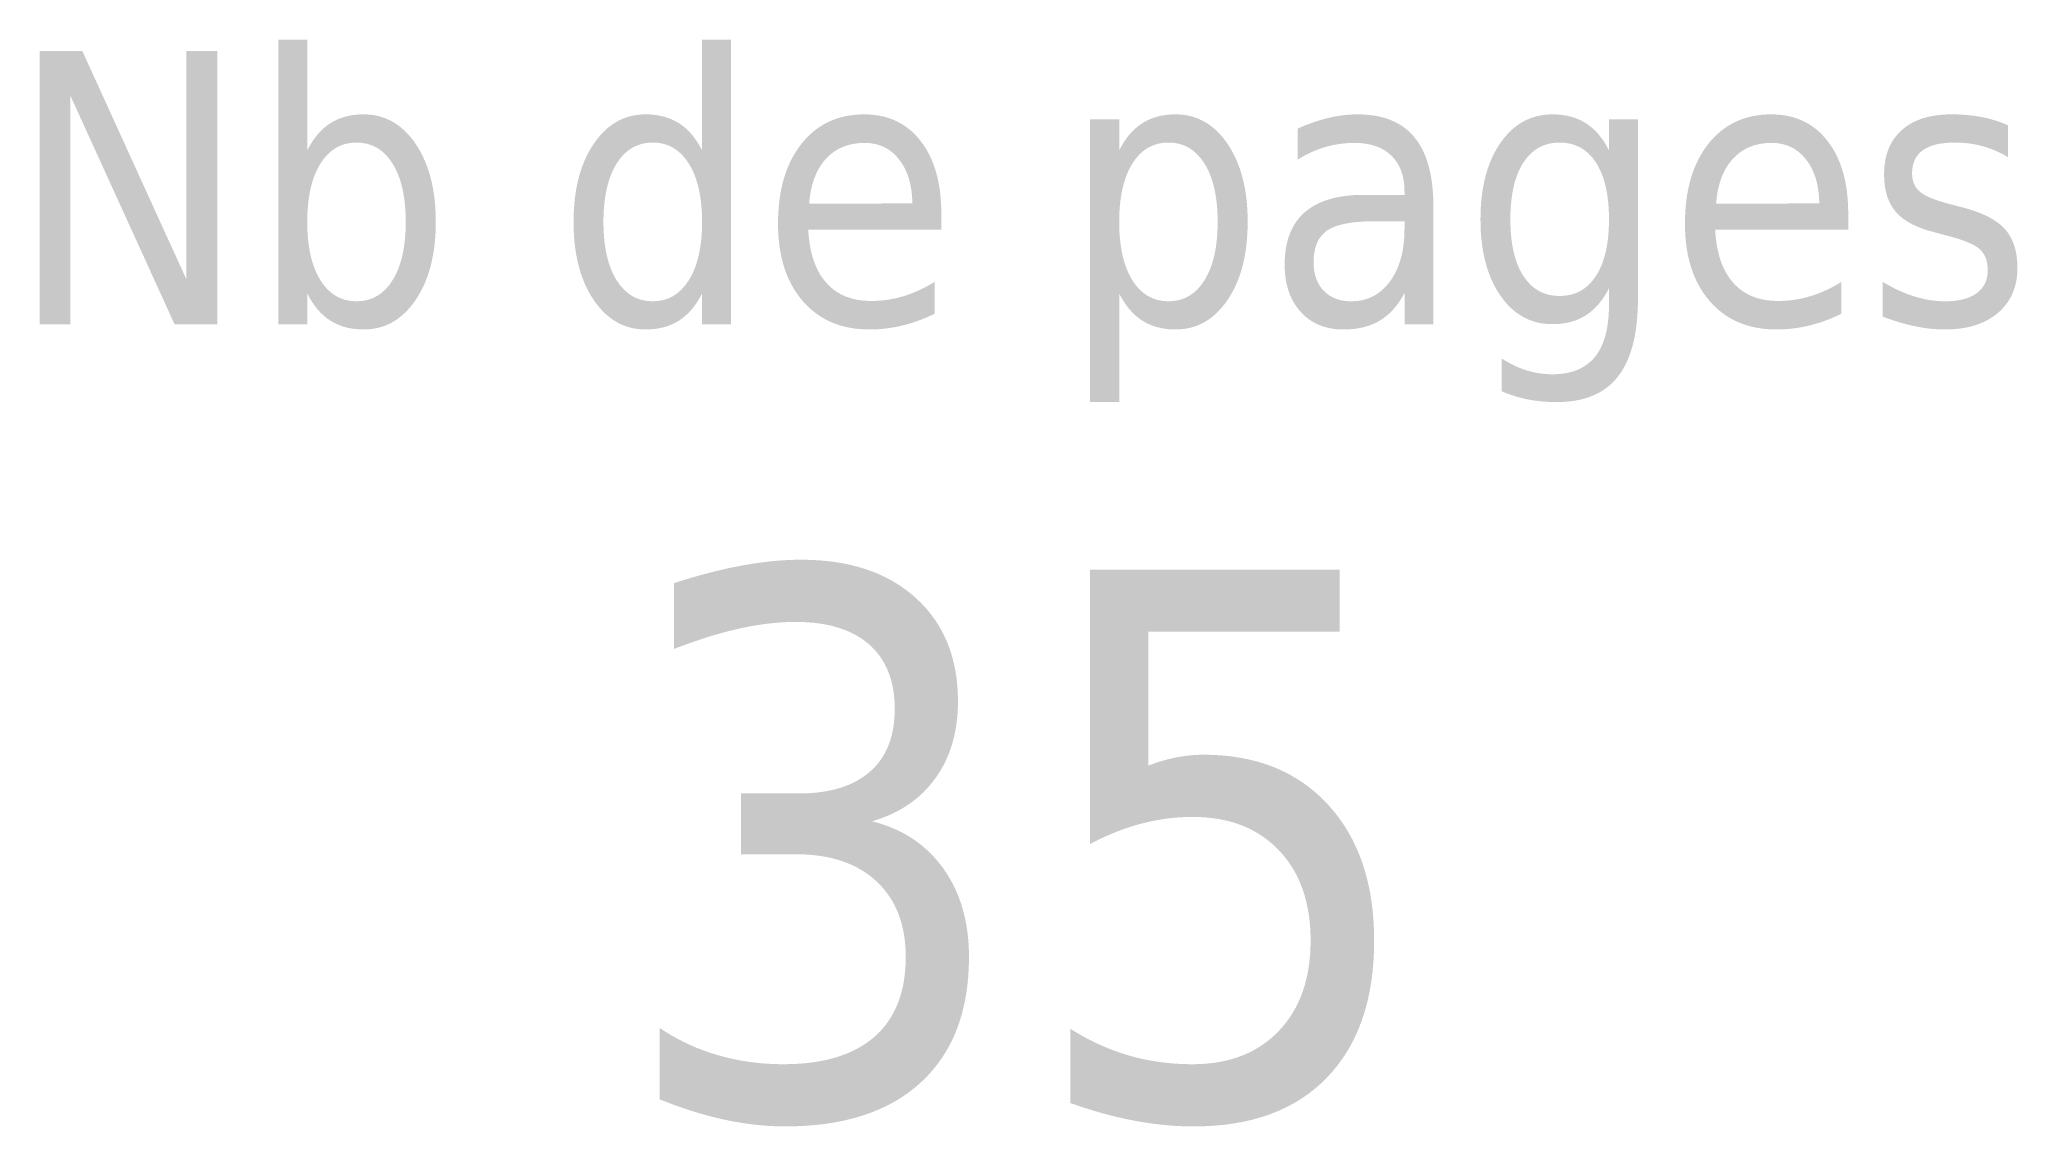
# Paper-space layout 'FIN' of a CAD drawing. Header units: millimetres. Extents: x 120.9 to 157.1, y 97.7 to 117.6.
import ezdxf
from ezdxf.enums import TextEntityAlignment as Align

# ---------------------------------------------------------------- set-up
doc = ezdxf.new("R2010")
doc.units = ezdxf.units.MM
doc.layers.add('Texte', color=7, linetype='Continuous', lineweight=13)
doc.styles.add('Texte Poralu', font='tahomabd.ttf')

# ---------------------------------------------------------------- blocks, each defined once
blk = doc.blocks.new('Page')
at = {"layer": 'Texte', "style": 'Texte Poralu'}
blk.add_text('Nb de pages', height=5, dxfattribs=at).set_placement((0, 0), align=Align.MIDDLE_CENTER)
blk.add_attdef('PAGE', text='', height=10, dxfattribs=at).set_placement((0, -12), align=Align.MIDDLE)

psp = doc.layouts.new('FIN')

# ---------------------------------------------------------------- block references
at = {"layer": 'Texte'}
psp.add_blockref('Page', (138.881, 114.893), dxfattribs=at).add_auto_attribs({'PAGE': '35'})

doc.saveas('drawing.dxf')
